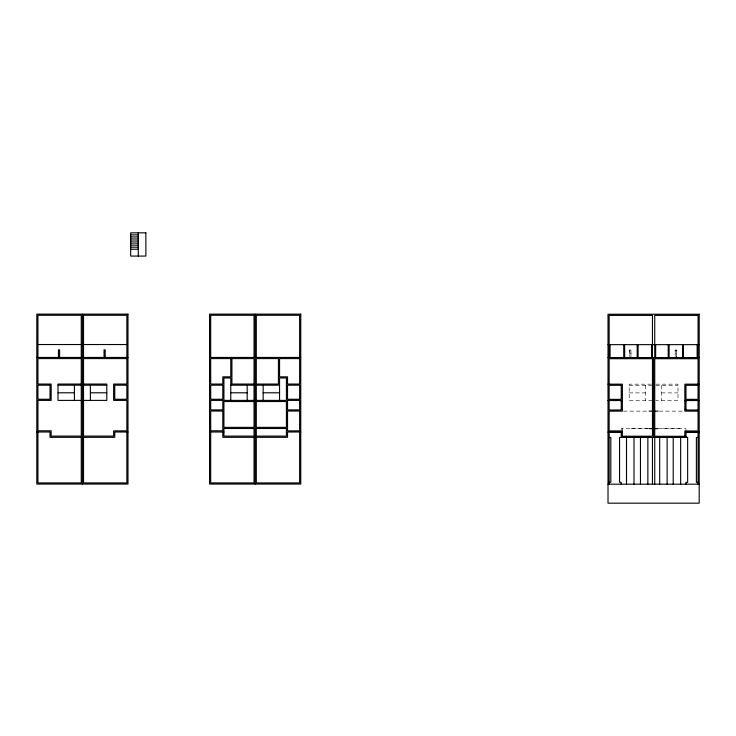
<?xml version="1.0" encoding="UTF-8"?>
<svg xmlns="http://www.w3.org/2000/svg" width="736" height="736" viewBox="0 0 736 736"><rect width="100%" height="100%" fill="white"/><g stroke="black" fill="none" stroke-linecap="round" stroke-linejoin="round"><path stroke-width="0.55" stroke-dasharray="3.68 2.76" d="M629.51 350.198L629.666 356.509M630.954 350.198L630.807 357.567M675.188 350.198L675.262 356.509M676.55 350.198L676.402 357.567M651.351 384.164L629.206 384.164L629.206 400.504L652.464 400.504M655.85 384.164L677.994 384.164L677.994 400.504L655.886 400.504M629.206 385.305L652.464 385.305M655.886 385.305L677.994 385.305M629.206 392.904L645.619 392.904M661.581 392.904L677.994 392.904M623.484 411.139L649.115 411.139M659.198 411.139L683.726 411.139M649.115 428.619L621.23 428.619L621.23 431.241M658.821 428.619L685.98 428.619L685.98 431.241M679.862 428.619L660.864 428.619M676.55 357.567L676.55 349.968L675.188 349.968L675.188 356.509M661.581 385.305L661.581 400.504M647.487 428.619L628.489 428.619M645.619 385.305L645.619 400.504M630.954 356.509L630.954 349.968L629.51 349.968L629.51 356.509M622.371 428.619L622.371 431.241"/><path stroke-width="1.1" d="M130.668 234.876L138.267 234.876M130.668 236.928L138.267 236.928M130.668 238.979L138.267 238.979M130.668 241.031L138.267 241.031M130.668 243.082L138.267 243.082M130.668 245.134L138.267 245.134M130.668 247.186L138.267 247.186M130.668 249.237L138.267 249.237M37.941 344.531L81.254 344.531M83.536 344.531L126.859 344.531M608.01 344.65L699.2 344.65M36.8 357.448L127.99 357.448M209.567 357.448L300.766 357.448M608.01 357.567L699.2 357.567M81.254 384.054L58.006 384.054L58.006 400.393L81.254 400.393M83.536 384.054L106.794 384.054L106.794 400.393L83.536 400.393M254.03 384.054L231.914 384.054L231.914 358.588M256.303 384.054L278.42 384.054L278.42 358.588L256.303 358.588L256.303 427.368L286.405 427.368L286.405 401.525L256.303 401.525M608.01 384.164L622.371 384.164L622.371 411.139L609.141 411.139L609.141 430.9L622.371 430.9L622.371 436.218L652.464 436.218L652.464 358.708L609.141 358.708L609.141 384.164M699.2 384.164L684.839 384.164L684.839 411.139L698.059 411.139M58.006 385.195L81.254 385.195M83.536 385.195L106.794 385.195M230.773 385.195L254.03 385.195M256.303 385.195L279.56 385.195M58.006 392.794L74.419 392.794M90.381 392.794L106.794 392.794M230.773 392.794L247.186 392.794M263.148 392.794L279.56 392.794M254.03 400.393L223.928 400.393L223.928 377.973L230.773 377.973L230.773 400.393M256.303 400.393L286.405 400.393L286.405 377.973L279.56 377.973L279.56 400.393M608.01 400.504L622.371 400.504M684.839 400.504L699.2 400.504M621.23 401.267L621.764 401.267M685.216 401.267L685.98 401.267M254.03 401.525L223.928 401.525L223.928 427.368L254.03 427.368L254.03 358.588L210.708 358.588L210.708 384.054L222.796 384.054L222.796 376.832L230.773 376.832L230.773 358.588M621.23 409.244L621.764 409.244M685.216 409.244L685.98 409.244M698.059 410.007L685.98 410.007L685.98 400.504M649.115 411.139L652.464 411.139M654.746 411.139L658.085 411.139M649.115 428.619L652.464 428.619M654.746 428.619L658.085 428.619M36.8 432.004L50.02 432.004L50.02 437.322L114.77 437.322L114.77 432.004L127.99 432.004M209.567 432.004L223.928 432.004M300.766 432.004L287.537 432.004L287.537 437.322L222.796 437.322L222.796 432.004M608.01 432.115L621.8 432.115M685.409 432.115L699.2 432.115M685.98 436.301L654.746 436.301L654.746 358.708L698.059 358.708L698.059 384.164M621.8 436.825L650.182 436.825L650.182 437.442M657.018 436.871L685.409 436.871M609.141 437.442L610.816 437.442L610.816 482.273L609.141 482.273M698.059 437.442L696.385 437.442L696.385 482.347L698.059 482.347M608.01 484.178L699.2 484.178M698.059 357.567L698.059 315.385L654.746 315.385L654.746 357.567M698.059 400.504L698.059 430.974L684.839 430.974L684.839 436.301M698.059 432.115L698.059 484.178M697.912 432.115L687.571 432.115M697.296 432.345L697.296 431.738L688.178 431.738L688.178 432.345M697.148 344.65L697.148 357.567M693.919 400.504L690.12 400.504M689.2 431.738L689.2 432.345M688.822 431.738L688.822 432.345M686.66 357.567L679.061 357.567M685.98 432.115L685.98 437.442M685.98 484.178L685.98 482.347L687.645 482.347L687.645 437.442L619.556 437.442L619.556 482.273L621.23 482.273L621.23 484.178M683.468 344.65L683.468 357.567M682.557 344.65L682.557 357.567M680.653 437.442L680.653 484.178M678.721 437.442L662.004 437.442M673.21 437.442L673.21 484.178M669.107 344.65L669.107 357.567M668.426 357.567L658.545 357.567M668.196 344.65L668.196 357.567M667.129 437.442L667.129 484.178M659.686 437.442L659.686 484.178M657.018 436.301L657.018 437.442M655.656 344.65L655.656 357.567M654.746 437.442L654.746 484.178M653.605 357.567L653.605 437.442M652.464 357.567L652.464 315.385L609.141 315.385L609.141 357.567M652.464 437.442L652.464 484.178M651.553 344.65L651.553 357.567M648.664 357.567L639.547 357.567M647.864 437.442L647.864 484.178M645.205 437.442L628.489 437.442M640.458 437.442L640.458 484.178M638.103 344.65L638.103 357.567M637.192 344.65L637.192 357.567M634 437.442L634 484.178M628.148 357.567L620.549 357.567M626.511 437.442L626.511 484.178M624.652 344.65L624.652 357.567M623.732 344.65L623.732 357.567M621.23 400.504L621.23 410.007L609.141 410.007L609.141 400.504M621.23 432.115L621.23 437.442M619.629 432.115L609.298 432.115M619.022 432.271L619.022 431.738L609.905 431.738L609.905 432.271M618.176 431.738L618.176 432.271M617.872 431.738L617.872 432.271M617.09 400.504L613.29 400.504M610.061 344.65L610.061 357.567M609.141 432.115L609.141 484.178M299.626 357.448L299.626 315.275L256.303 315.275L256.303 357.448M299.626 432.004L299.626 482.917L256.303 482.917L256.303 437.322M263.148 385.195L263.148 400.393M255.171 314.134L255.171 484.058M254.03 357.448L254.03 315.275L210.708 315.275L210.708 357.448M254.03 437.322L254.03 482.917L210.708 482.917L210.708 432.004M247.186 385.195L247.186 400.393M230.009 400.393L230.009 401.525M224.692 400.393L224.692 401.525M138.267 232.824L138.267 256.082M126.859 357.448L126.859 315.275L83.536 315.275L83.536 357.448M126.859 432.004L126.859 482.917L83.536 482.917L83.536 437.322M105.193 357.448L105.193 349.848L104.052 349.848L104.052 357.448M90.381 385.195L90.381 400.393M82.395 314.134L82.395 484.058M81.254 357.448L81.254 315.275L37.941 315.275L37.941 357.448M81.254 437.322L81.254 482.917L37.941 482.917L37.941 432.004M74.419 385.195L74.419 400.393M59.598 357.448L59.598 349.848L58.457 349.848L58.457 357.448M145.866 232.824L130.668 232.824L130.668 256.082L145.866 256.082L145.866 232.824M127.99 314.134L36.8 314.134L36.8 484.058L127.99 484.058L127.99 314.134M300.766 314.134L209.567 314.134L209.567 484.058L300.766 484.058L300.766 314.134M699.2 314.244L608.01 314.244L608.01 503.176L699.2 503.176L699.2 314.244M81.254 358.588L37.941 358.588L37.941 384.054L51.161 384.054L51.161 400.393L37.941 400.393L37.941 430.79L51.161 430.79L51.161 436.108L81.254 436.108L81.254 358.588M126.859 358.588L83.536 358.588L83.536 436.108L113.629 436.108L113.629 430.864L126.859 430.864L126.859 400.393L113.629 400.393L113.629 384.054L126.859 384.054L126.859 358.588M299.626 358.588L279.56 358.588L279.56 376.832L287.537 376.832L287.537 384.054L299.626 384.054L299.626 358.588M50.02 385.195L37.941 385.195L37.941 399.252L50.02 399.252L50.02 385.195M126.859 385.195L114.77 385.195L114.77 399.252L126.859 399.252L126.859 385.195M222.796 385.195L210.708 385.195L210.708 399.252L222.796 399.252L222.796 385.195M299.626 385.195L287.537 385.195L287.537 399.252L299.626 399.252L299.626 385.195M621.23 385.305L609.141 385.305L609.141 399.363L621.23 399.363L621.23 385.305M698.059 385.305L685.98 385.305L685.98 399.363L698.059 399.363L698.059 385.305M222.796 400.393L210.708 400.393L210.708 409.888L222.796 409.888L222.796 400.393M299.626 400.393L287.537 400.393L287.537 409.888L299.626 409.888L299.626 400.393M222.796 411.028L210.708 411.028L210.708 430.79L222.796 430.79L222.796 411.028M299.626 411.028L287.537 411.028L287.537 430.864L299.626 430.864L299.626 411.028M254.03 428.508L223.928 428.508L223.928 436.108L254.03 436.108L254.03 428.508M286.405 428.508L256.303 428.508L256.303 436.108L286.405 436.108L286.405 428.508"/></g></svg>
